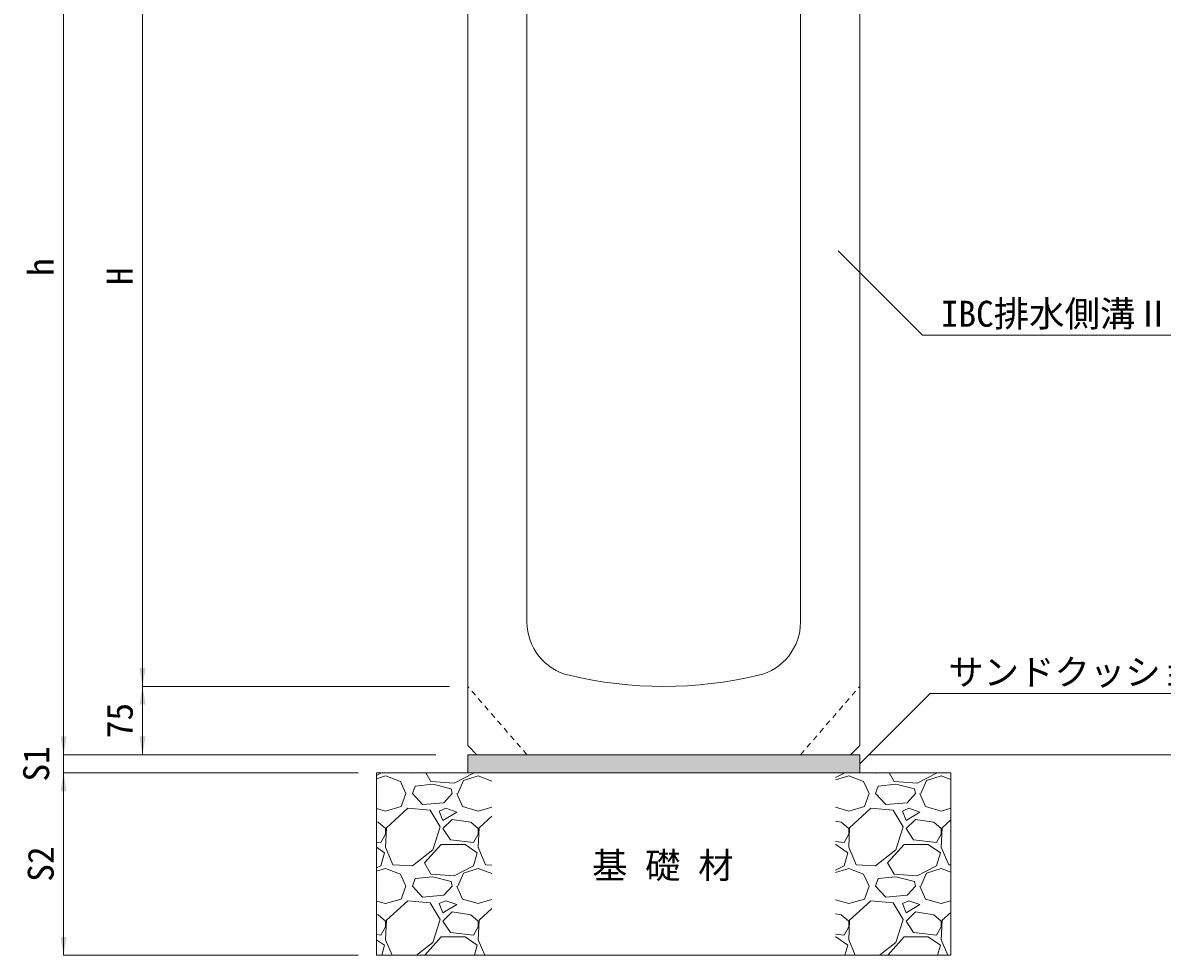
# Model space of a CAD drawing. Units: millimetres at full size; details may follow other scales. Extents: x 6872 to 78201, y -34623 to -7860.
# Drawn here: x 38071 to 39320, y -22252 to -21229 of the extents above; entities that cross this region are included whole.
import ezdxf
from ezdxf.enums import TextEntityAlignment as Align

# ---------------------------------------------------------------- set-up
doc = ezdxf.new("R2010")
doc.units = ezdxf.units.MM
doc.header["$LTSCALE"] = 16
doc.linetypes.add('USER1', pattern=[0.675, 0.375, -0.3])
for name, color, linetype, lineweight in [('0_2', 7, 'Continuous', 20), ('寸法線', 7, 'Continuous', 9), ('ﾊｯﾁﾝｸﾞ', 7, 'Continuous', 5)]:
    doc.layers.add(name, color=color, linetype=linetype, lineweight=lineweight)
doc.styles.add('ＭＳ ゴシック', font='')
doc.styles.get('ＭＳ ゴシック').set_extended_font_data('MS Gothic')

# ---------------------------------------------------------------- blocks, each defined once
blk = doc.blocks.new('filled_arrow')
at = {"color": 0, "linetype": 'Continuous', "lineweight": -2}
blk.add_solid([(7.5, 1.25), (0, 0), (7.5, -1.25)], dxfattribs=at)

msp = doc.modelspace()

# ---------------------------------------------------------------- hatches: boundary and pattern name
at = {"layer": 'ﾊｯﾁﾝｸﾞ'}
msp.add_hatch(color=8, dxfattribs=at).paths.add_polyline_path([(38988.65, -22052.32), (38988.65, -22032.32), (38568.65, -22032.32), (38558.65, -22032.32), (38558.65, -22052.32)])

# ---------------------------------------------------------------- linework, layer by layer
at = {"layer": '0_2'}
for p, q in [((38988.65, -20936.32), (38988.65, -22022.32)), ((38558.65, -20968.32), (38558.65, -22022.32)), ((38623.65, -21117.32), (38623.65, -21886.79)), ((38923.65, -21886.79), (38923.65, -21117.32)), ((38568.65, -22032.32), (38558.65, -22022.32)), ((38978.65, -22032.32), (38988.65, -22022.32)), ((38558.65, -22032.32), (38988.65, -22032.32)), ((38558.65, -22032.32), (38558.65, -22052.32)), ((38978.65, -22032.32), (38568.65, -22032.32)), ((38988.65, -22032.32), (38988.65, -22052.32)), ((38458.65, -22052.32), (39088.65, -22052.32)), ((38458.65, -22052.32), (38458.65, -22252.32)), ((39088.65, -22252.32), (39088.65, -22052.32)), ((38458.65, -22252.32), (39088.65, -22252.32))]:
    msp.add_line(p, q, dxfattribs=at)
at = {"layer": '0_2', "linetype": 'USER1', "lineweight": 9}
for p, q in [((38623.65, -22032.32), (38558.65, -21957.32)), ((38923.65, -22032.32), (38988.65, -21957.32))]:
    msp.add_line(p, q, dxfattribs=at)
at = {"layer": '0_2'}
for centre, radius, start, end in [((38683.65, -21886.79), 60, 180, 256.65785), ((38863.65, -21886.79), 60, 283.34237, 0), ((38773.65, -21507.32), 450, 256.65777, 283.34225)]:
    msp.add_arc(centre, radius, start, end, dxfattribs=at)
at = {"layer": '寸法線'}
for p, q in [((38115.29, -20962.32), (38115.29, -22032.32)), ((38201.93, -21057.32), (38201.93, -21957.32)), ((38201.93, -21957.32), (38201.93, -22032.32)), ((38538.65, -21957.32), (38201.93, -21957.32)), ((38538.65, -21957.32), (38201.93, -21957.32)), ((38115.29, -21992.32), (38115.29, -22092.32)), ((38523.65, -22032.32), (38115.29, -22032.32)), ((38523.65, -22032.32), (38115.29, -22032.32)), ((38523.65, -22032.32), (38201.93, -22032.32)), ((38998.65, -22032.32), (39550.84, -22032.32)), ((38438.65, -22052.32), (38115.29, -22052.32)), ((38115.29, -22052.32), (38115.29, -22252.32)), ((38438.65, -22052.32), (38115.29, -22052.32)), ((38438.65, -22252.32), (38115.29, -22252.32))]:
    msp.add_line(p, q, dxfattribs=at)
for points in [[(38965.03, -21479.32), (39057.51, -21571.8), (39360.76, -21571.8)], [(38988.65, -22042.32), (39065.75, -21965.22), (39392.61, -21965.22)]]:
    msp.add_lwpolyline(points, dxfattribs=at)
at = {"layer": 'ﾊｯﾁﾝｸﾞ'}
for p, q in [((38463.45, -22052.48), (38458.65, -22055)), ((38458.65, -22058.62), (38468.53, -22055.53)), ((38463.5, -22052.32), (38463.45, -22052.48)), ((38468.53, -22055.53), (38484.79, -22061.63)), ((38494.47, -22052.32), (38498, -22052.48)), ((38498, -22052.48), (38498.21, -22052.32)), ((38518.32, -22061.63), (38512.88, -22052.32)), ((38565.05, -22052.48), (38543.72, -22063.66)), ((38553.88, -22060.61), (38570.13, -22055.53)), ((38565.1, -22052.32), (38565.05, -22052.48)), ((38570.13, -22055.53), (38585.17, -22061.17)), ((38971.45, -22052.48), (38962.13, -22057.37)), ((38962.13, -22060.03), (38976.53, -22055.53)), ((38971.5, -22052.32), (38971.45, -22052.48)), ((38976.53, -22055.53), (38992.79, -22061.63)), ((39002.47, -22052.32), (39006, -22052.48)), ((39006, -22052.48), (39006.21, -22052.32)), ((39026.32, -22061.63), (39020.88, -22052.32)), ((39073.05, -22052.48), (39051.72, -22063.66)), ((39061.88, -22060.61), (39078.13, -22055.53)), ((39073.1, -22052.32), (39073.05, -22052.48)), ((39078.13, -22055.53), (39088.65, -22059.48)), ((38484.79, -22061.63), (38490.88, -22074.84)), ((38498, -22074.84), (38501.04, -22066.71)), ((38520.35, -22064.68), (38501.04, -22066.71)), ((38543.72, -22063.66), (38518.32, -22061.63)), ((38540.67, -22069.76), (38520.35, -22064.68)), ((38541.68, -22074.84), (38540.67, -22069.76)), ((38547.78, -22074.84), (38553.88, -22060.61)), ((38992.79, -22061.63), (38998.88, -22074.84)), ((39006, -22074.84), (39009.04, -22066.71)), ((39028.35, -22064.68), (39009.04, -22066.71)), ((39051.72, -22063.66), (39026.32, -22061.63)), ((39048.67, -22069.76), (39028.35, -22064.68)), ((39049.68, -22074.84), (39048.67, -22069.76)), ((39055.78, -22074.84), (39061.88, -22060.61)), ((38485.8, -22089.06), (38490.88, -22074.84)), ((38509.17, -22087.03), (38498, -22074.84)), ((38532.54, -22085), (38509.17, -22087.03)), ((38541.68, -22074.84), (38532.54, -22085)), ((38546.76, -22074.84), (38552.86, -22089.06)), ((38993.8, -22089.06), (38998.88, -22074.84)), ((39017.17, -22087.03), (39006, -22074.84)), ((39040.54, -22085), (39017.17, -22087.03)), ((39049.68, -22074.84), (39040.54, -22085)), ((39054.76, -22074.84), (39060.86, -22089.06)), ((38458.65, -22091.23), (38468.53, -22094.14)), ((38468.53, -22094.14), (38485.8, -22089.06)), ((38492.92, -22091.09), (38469.55, -22112.43)), ((38517.3, -22093.12), (38492.92, -22091.09)), ((38528.48, -22111.41), (38517.3, -22093.12)), ((38534.57, -22091.09), (38527.46, -22094.14)), ((38527.46, -22094.14), (38531.52, -22104.3)), ((38531.52, -22104.3), (38546.76, -22095.16)), ((38546.76, -22095.16), (38534.57, -22091.09)), ((38552.86, -22089.06), (38570.13, -22094.14)), ((38570.13, -22094.14), (38585.17, -22089.72)), ((38962.13, -22089.9), (38976.53, -22094.14)), ((38976.53, -22094.14), (38993.8, -22089.06)), ((39000.92, -22091.09), (38977.55, -22112.43)), ((39025.3, -22093.12), (39000.92, -22091.09)), ((39036.48, -22111.41), (39025.3, -22093.12)), ((39042.57, -22091.09), (39035.46, -22094.14)), ((39035.46, -22094.14), (39039.52, -22104.3)), ((39039.52, -22104.3), (39054.76, -22095.16)), ((39054.76, -22095.16), (39042.57, -22091.09)), ((39060.86, -22089.06), (39078.13, -22094.14)), ((39078.13, -22094.14), (39088.65, -22091.05)), ((38460.4, -22106.33), (38458.65, -22106.07)), ((38468.53, -22113.44), (38460.4, -22106.33)), ((38541.68, -22103.28), (38531.52, -22113.44)), ((38562, -22106.33), (38541.68, -22103.28)), ((38570.13, -22113.44), (38562, -22106.33)), ((38585.17, -22099.62), (38571.15, -22112.43)), ((38968.4, -22106.33), (38962.13, -22105.39)), ((38976.53, -22113.44), (38968.4, -22106.33)), ((39049.68, -22103.28), (39039.52, -22113.44)), ((39070, -22106.33), (39049.68, -22103.28)), ((39078.13, -22113.44), (39070, -22106.33)), ((39088.65, -22103.75), (39079.15, -22112.43)), ((38463.45, -22128.68), (38468.53, -22119.54)), ((38469.55, -22112.43), (38468.53, -22133.76)), ((38468.53, -22119.54), (38468.53, -22113.44)), ((38520.35, -22136.81), (38528.48, -22111.41)), ((38531.52, -22113.44), (38539.65, -22125.64)), ((38565.05, -22128.68), (38570.13, -22119.54)), ((38571.15, -22112.43), (38570.13, -22133.76)), ((38570.13, -22119.54), (38570.13, -22113.44)), ((38971.45, -22128.68), (38976.53, -22119.54)), ((38977.55, -22112.43), (38976.53, -22133.76)), ((38976.53, -22119.54), (38976.53, -22113.44)), ((39028.35, -22136.81), (39036.48, -22111.41)), ((39039.52, -22113.44), (39047.65, -22125.64)), ((39073.05, -22128.68), (39078.13, -22119.54)), ((39079.15, -22112.43), (39078.13, -22133.76)), ((39078.13, -22119.54), (39078.13, -22113.44)), ((38458.65, -22128.11), (38463.45, -22128.68)), ((38458.65, -22133.72), (38467.52, -22139.86)), ((38468.53, -22133.76), (38476.66, -22153.07)), ((38511.2, -22151.04), (38529.49, -22130.72)), ((38529.49, -22130.72), (38555.91, -22130.72)), ((38539.65, -22125.64), (38565.05, -22128.68)), ((38555.91, -22130.72), (38569.12, -22139.86)), ((38570.13, -22133.76), (38578.26, -22153.07)), ((38962.13, -22127.57), (38971.45, -22128.68)), ((38962.13, -22130.72), (38962.31, -22130.72)), ((38962.31, -22130.72), (38975.52, -22139.86)), ((38976.53, -22133.76), (38984.66, -22153.07)), ((39019.2, -22151.04), (39037.49, -22130.72)), ((39037.49, -22130.72), (39063.91, -22130.72)), ((39047.65, -22125.64), (39073.05, -22128.68)), ((39063.91, -22130.72), (39077.12, -22139.86)), ((39078.13, -22133.76), (39086.26, -22153.07)), ((38467.52, -22139.86), (38463.45, -22154.08)), ((38498, -22154.08), (38520.35, -22136.81)), ((38569.12, -22139.86), (38565.05, -22154.08)), ((38975.52, -22139.86), (38971.45, -22154.08)), ((39006, -22154.08), (39028.35, -22136.81)), ((39077.12, -22139.86), (39073.05, -22154.08)), ((38463.45, -22154.08), (38458.65, -22156.6)), ((38458.65, -22160.22), (38468.53, -22157.13)), ((38468.53, -22157.13), (38484.79, -22163.23)), ((38476.66, -22153.07), (38498, -22154.08)), ((38518.32, -22163.23), (38511.2, -22151.04)), ((38565.05, -22154.08), (38543.72, -22165.26)), ((38553.88, -22162.21), (38570.13, -22157.13)), ((38570.13, -22157.13), (38585.17, -22162.77)), ((38578.26, -22153.07), (38585.17, -22153.4)), ((38971.45, -22154.08), (38962.13, -22158.97)), ((38962.13, -22161.63), (38976.53, -22157.13)), ((38976.53, -22157.13), (38992.79, -22163.23)), ((38984.66, -22153.07), (39006, -22154.08)), ((39026.32, -22163.23), (39019.2, -22151.04)), ((39073.05, -22154.08), (39051.72, -22165.26)), ((39061.88, -22162.21), (39078.13, -22157.13)), ((39078.13, -22157.13), (39088.65, -22161.08)), ((39086.26, -22153.07), (39088.65, -22153.18)), ((38484.79, -22163.23), (38490.88, -22176.44)), ((38498, -22176.44), (38501.04, -22168.31)), ((38520.35, -22166.28), (38501.04, -22168.31)), ((38543.72, -22165.26), (38518.32, -22163.23)), ((38540.67, -22171.36), (38520.35, -22166.28)), ((38541.68, -22176.44), (38540.67, -22171.36)), ((38547.78, -22176.44), (38553.88, -22162.21)), ((38992.79, -22163.23), (38998.88, -22176.44)), ((39006, -22176.44), (39009.04, -22168.31)), ((39028.35, -22166.28), (39009.04, -22168.31)), ((39051.72, -22165.26), (39026.32, -22163.23)), ((39048.67, -22171.36), (39028.35, -22166.28)), ((39049.68, -22176.44), (39048.67, -22171.36)), ((39055.78, -22176.44), (39061.88, -22162.21)), ((38485.8, -22190.66), (38490.88, -22176.44)), ((38509.17, -22188.63), (38498, -22176.44)), ((38541.68, -22176.44), (38532.54, -22186.6)), ((38546.76, -22176.44), (38552.86, -22190.66)), ((38993.8, -22190.66), (38998.88, -22176.44)), ((39017.17, -22188.63), (39006, -22176.44)), ((39049.68, -22176.44), (39040.54, -22186.6)), ((39054.76, -22176.44), (39060.86, -22190.66)), ((38458.65, -22192.83), (38468.53, -22195.74)), ((38468.53, -22195.74), (38485.8, -22190.66)), ((38492.92, -22192.69), (38469.55, -22214.03)), ((38517.3, -22194.72), (38492.92, -22192.69)), ((38532.54, -22186.6), (38509.17, -22188.63)), ((38528.48, -22213.01), (38517.3, -22194.72)), ((38534.57, -22192.69), (38527.46, -22195.74)), ((38527.46, -22195.74), (38531.52, -22205.9)), ((38531.52, -22205.9), (38546.76, -22196.76)), ((38546.76, -22196.76), (38534.57, -22192.69)), ((38552.86, -22190.66), (38570.13, -22195.74)), ((38570.13, -22195.74), (38585.17, -22191.32)), ((38962.13, -22191.5), (38976.53, -22195.74)), ((38976.53, -22195.74), (38993.8, -22190.66)), ((39000.92, -22192.69), (38977.55, -22214.03)), ((39025.3, -22194.72), (39000.92, -22192.69)), ((39040.54, -22186.6), (39017.17, -22188.63)), ((39036.48, -22213.01), (39025.3, -22194.72)), ((39042.57, -22192.69), (39035.46, -22195.74)), ((39035.46, -22195.74), (39039.52, -22205.9)), ((39039.52, -22205.9), (39054.76, -22196.76)), ((39054.76, -22196.76), (39042.57, -22192.69)), ((39060.86, -22190.66), (39078.13, -22195.74)), ((39078.13, -22195.74), (39088.65, -22192.65)), ((38460.4, -22207.93), (38458.65, -22207.67)), ((38468.53, -22215.04), (38460.4, -22207.93)), ((38541.68, -22204.88), (38531.52, -22215.04)), ((38562, -22207.93), (38541.68, -22204.88)), ((38570.13, -22215.04), (38562, -22207.93)), ((38585.17, -22201.22), (38571.15, -22214.03)), ((38968.4, -22207.93), (38962.13, -22206.99)), ((38976.53, -22215.04), (38968.4, -22207.93)), ((39049.68, -22204.88), (39039.52, -22215.04)), ((39070, -22207.93), (39049.68, -22204.88)), ((39078.13, -22215.04), (39070, -22207.93)), ((39088.65, -22205.35), (39079.15, -22214.03)), ((38463.45, -22230.28), (38468.53, -22221.14)), ((38469.55, -22214.03), (38468.53, -22235.36)), ((38468.53, -22221.14), (38468.53, -22215.04)), ((38520.35, -22238.41), (38528.48, -22213.01)), ((38531.52, -22215.04), (38539.65, -22227.24)), ((38565.05, -22230.28), (38570.13, -22221.14)), ((38571.15, -22214.03), (38570.13, -22235.36)), ((38570.13, -22221.14), (38570.13, -22215.04)), ((38971.45, -22230.28), (38976.53, -22221.14)), ((38977.55, -22214.03), (38976.53, -22235.36)), ((38976.53, -22221.14), (38976.53, -22215.04)), ((39028.35, -22238.41), (39036.48, -22213.01)), ((39039.52, -22215.04), (39047.65, -22227.24)), ((39073.05, -22230.28), (39078.13, -22221.14)), ((39079.15, -22214.03), (39078.13, -22235.36)), ((39078.13, -22221.14), (39078.13, -22215.04)), ((38458.65, -22229.71), (38463.45, -22230.28)), ((38511.49, -22252.32), (38529.49, -22232.32)), ((38529.49, -22232.32), (38555.91, -22232.32)), ((38539.65, -22227.24), (38565.05, -22230.28)), ((38555.91, -22232.32), (38569.12, -22241.46)), ((38962.13, -22229.17), (38971.45, -22230.28)), ((38962.13, -22232.32), (38962.31, -22232.32)), ((38962.31, -22232.32), (38975.52, -22241.46)), ((39019.49, -22252.32), (39037.49, -22232.32)), ((39037.49, -22232.32), (39063.91, -22232.32)), ((39047.65, -22227.24), (39073.05, -22230.28)), ((39063.91, -22232.32), (39077.12, -22241.46)), ((38458.65, -22235.32), (38467.52, -22241.46)), ((38467.52, -22241.46), (38464.41, -22252.32)), ((38468.53, -22235.36), (38475.67, -22252.32)), ((38502.35, -22252.32), (38520.35, -22238.41)), ((38569.12, -22241.46), (38566.01, -22252.32)), ((38570.13, -22235.36), (38577.27, -22252.32)), ((38975.52, -22241.46), (38972.41, -22252.32)), ((38976.53, -22235.36), (38983.67, -22252.32)), ((39010.35, -22252.32), (39028.35, -22238.41)), ((39077.12, -22241.46), (39074.01, -22252.32)), ((39078.13, -22235.36), (39085.27, -22252.32))]:
    msp.add_line(p, q, dxfattribs=at)

# ---------------------------------------------------------------- block references
at = {"layer": '寸法線'}
for p, xscale, yscale, rotation in [((38965.03, -21479.32), 0.133, 0.133, 315), ((38201.93, -21957.32), 2.67, 2.67, 90), ((38201.93, -21957.32), 2.67, 2.67, 270), ((38115.29, -22032.32), 2.67, 2.67, 90), ((38115.29, -22032.32), 2.67, 2.67, 90), ((38201.93, -22032.32), 2.67, 2.67, 90), ((38988.65, -22042.32), 0.133, 0.133, 45), ((38115.29, -22052.32), 2.67, 2.67, 270), ((38115.29, -22052.32), 2.67, 2.67, 270), ((38115.29, -22252.32), 2.67, 2.67, 90)]:
    msp.add_blockref('filled_arrow', p, dxfattribs=dict(at, xscale=xscale, yscale=yscale, rotation=rotation))

# ---------------------------------------------------------------- texts
at = {"layer": '0_2', "style": 'ＭＳ ゴシック'}
msp.add_text('基 礎 材', height=28.48, dxfattribs=at).set_placement((38695, -22176.49), align=Align.BOTTOM_LEFT)
at = {"layer": '寸法線', "style": 'ＭＳ ゴシック'}
for s, p in [('h', (38090.29, -21497.32)), ('H', (38176.93, -21507.32)), ('75', (38176.93, -21994.82)), ('S1', (38085.29, -22042.32)), ('S2', (38090.29, -22152.32))]:
    msp.add_text(s, height=28.48, rotation=90, dxfattribs=at).set_placement(p, align=Align.MIDDLE_CENTER)
for s, p in [('IBC排水側溝Ⅱ型', (39077.51, -21534.13)), ('サンドクッション', (39085.75, -21927.39))]:
    msp.add_text(s, height=28.48, dxfattribs=at).set_placement(p, align=Align.TOP_LEFT)

doc.saveas('drawing.dxf')
